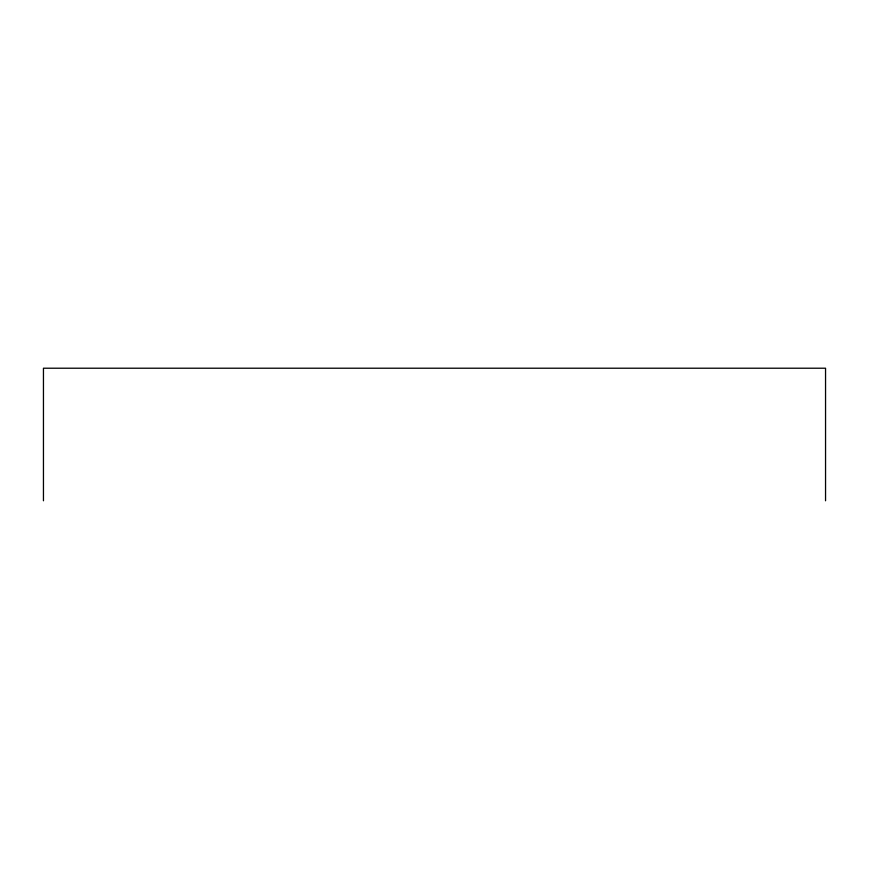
<?xml version="1.0" encoding="UTF-8"?>
<svg xmlns="http://www.w3.org/2000/svg" width="869" height="869" viewBox="0 0 869 869"><rect width="100%" height="100%" fill="white"/><g stroke="black" fill="none" stroke-linecap="round" stroke-linejoin="round"><path stroke-width="1.3" d="M825.55 500.783L825.55 368.217L43.45 368.217L43.45 500.783"/></g></svg>
